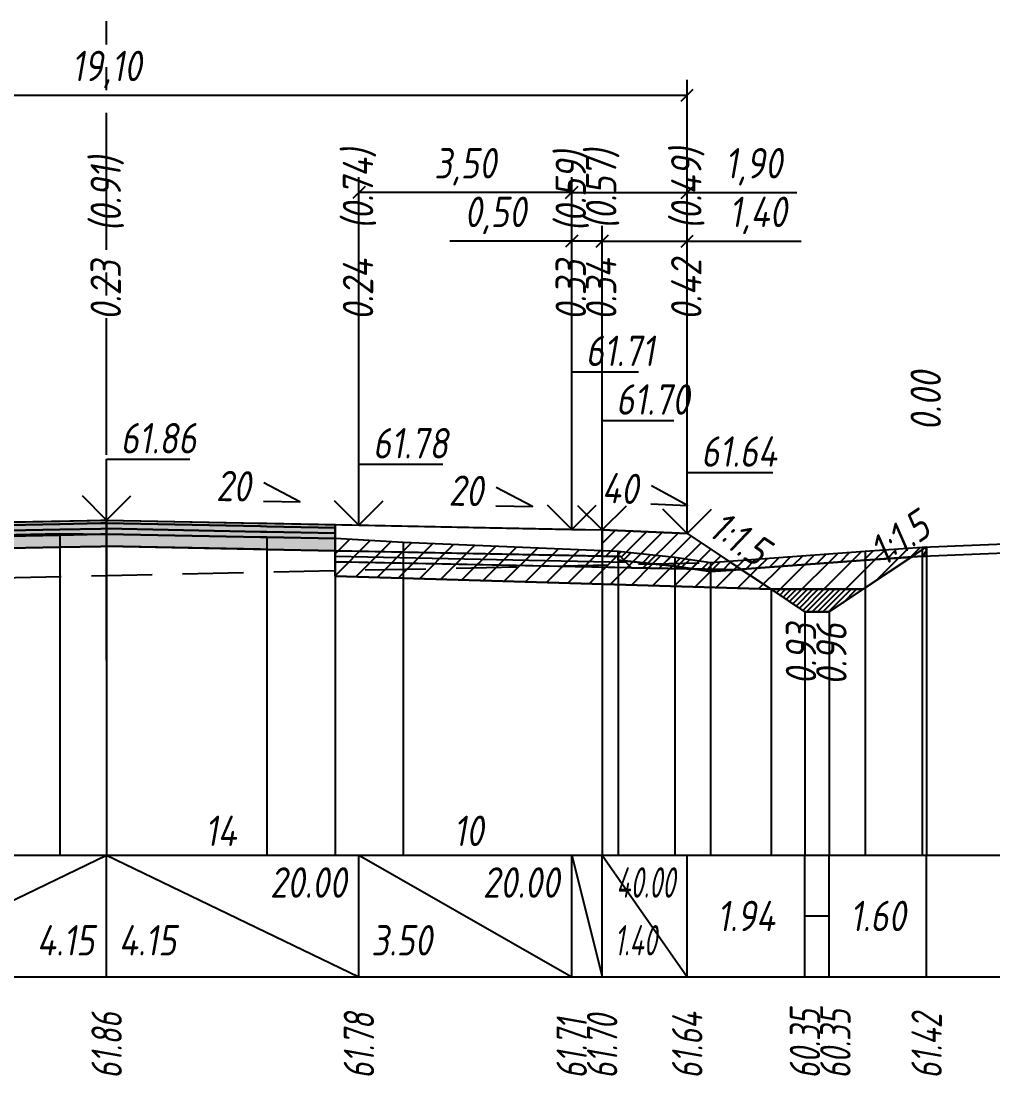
# Model space of a CAD drawing. Extents: x -717 to 1451, y -133302 to 233.
# Drawn here: x 152.7 to 232.6, y -50019.2 to -49932.4 of the extents above; entities that cross this region are included whole.
import ezdxf
from ezdxf.enums import TextEntityAlignment as Align

# ---------------------------------------------------------------- set-up
doc = ezdxf.new("R2010")
doc.units = 0
doc.linetypes.add('осевая2', pattern=[1.125, 0.75, -0.125, 0.125, -0.125])
doc.linetypes.add('штриховая', pattern=[0.75, 0.5, -0.25])
for name, color, linetype in [('Интерполированный поперечник', 2, 'Continuous'), ('Код_514', 1, 'Continuous'), ('Контур_0', 7, 'Continuous'), ('Контур_2521', 7, 'Continuous'), ('Контур_2564', 7, 'Continuous'), ('Контур_2660', 7, 'Continuous'), ('Контур_2665', 7, 'Continuous'), ('Контур_400', 7, 'Continuous'), ('Контур_508', 7, 'Continuous'), ('Контур_512', 7, 'Continuous'), ('Контур_513', 7, 'Continuous'), ('Контур_818', 7, 'Continuous'), ('Красный поперечник', 1, 'Continuous'), ('Объём_2501', 7, 'Continuous'), ('Объём_2564', 7, 'Continuous'), ('Объём_2650', 7, 'Continuous'), ('Объём_2660', 7, 'Continuous'), ('Объём_2661', 7, 'Continuous'), ('Объём_2662', 7, 'Continuous'), ('Объём_2663', 7, 'Continuous'), ('Объём_2664', 7, 'Continuous'), ('Объём_2665', 7, 'Continuous'), ('Объём_2666', 7, 'Continuous'), ('Объём_2667', 7, 'Continuous'), ('Объём_2668', 7, 'Continuous'), ('Объём_2669', 7, 'Continuous'), ('Объём_2675', 7, 'Continuous'), ('Объём_2753', 7, 'Continuous'), ('Ось', 1, 'осевая2'), ('Откосы', 7, 'Continuous'), ('Отметки покрытия', 7, 'Continuous'), ('Рабочие отметки', 7, 'Continuous'), ('Рабочие отметки доп.', 7, 'Continuous'), ('Слои выравнивания', 7, 'Continuous'), ('Таблица', 7, 'Continuous'), ('Уклоны проезжей части', 7, 'Continuous'), ('Черный поперечник', 3, 'Continuous')]:
    doc.layers.add(name, color=color, linetype=linetype)
for name, color, linetype, true_color in [('Контур_2540', 2, 'Continuous', 0xffff00), ('Контур_2560', 2, 'Continuous', 0xffff00), ('Контур_2561', 7, 'Continuous', 0xff8040), ('Контур_2562', 3, 'Continuous', 0x00ff00), ('Контур_2563', 7, 'Continuous', 0xff8000), ('Контур_2570', 7, 'Continuous', 0x80ff00), ('Контур_2725', 7, 'Continuous', 0x323232), ('Контур_2736', 4, 'Continuous', 0x00ffff), ('Контур_2737', 4, 'Continuous', 0x00ffff), ('Контур_2738', 4, 'Continuous', 0x00ffff), ('Контур_2739', 4, 'Continuous', 0x00ffff), ('Контур_2741', 4, 'Continuous', 0x00ffff), ('Контур_2742', 4, 'Continuous', 0x00ffff), ('Контур_2743', 4, 'Continuous', 0x00ffff), ('Контур_2744', 7, 'Continuous', 0xa4ffff), ('Контур_2745', 7, 'Continuous', 0xa4ffff), ('Контур_2747', 4, 'Continuous', 0x00ffff), ('Контур_2748', 4, 'Continuous', 0x00ffff), ('Контур_2749', 4, 'Continuous', 0x00ffff), ('Контур_2750', 4, 'Continuous', 0x00ffff), ('Контур_2751', 4, 'Continuous', 0x00ffff), ('Контур_2752', 4, 'Continuous', 0x00ffff), ('Контур_2760', 7, 'Continuous', 0x323232), ('Контур_2761', 7, 'Continuous', 0x323232), ('Контур_2762', 7, 'Continuous', 0x323232), ('Контур_2763', 7, 'Continuous', 0x323232), ('Контур_402', 7, 'Continuous', 0xff6464), ('Контур_703', 4, 'Continuous', 0x00ffff), ('Контур_705', 4, 'Continuous', 0x00ffff), ('Контур_707', 4, 'Continuous', 0x00ffff), ('Контур_720', 131, 'Continuous', 0xaaffff), ('Объём_2500', 7, 'Continuous', 0xc0c0c0), ('Объём_2520', 7, 'Continuous', 0x80ffff), ('Объём_2540', 2, 'Continuous', 0xffff00), ('Объём_2560', 2, 'Continuous', 0xffff00), ('Объём_2561', 7, 'Continuous', 0xff8040), ('Объём_2562', 3, 'Continuous', 0x00ff00), ('Объём_2563', 7, 'Continuous', 0xff8000), ('Объём_2570', 7, 'Continuous', 0x80ff00), ('Объём_2600', 7, 'Continuous', 0x808000), ('Объём_2620', 2, 'Continuous', 0xffff00), ('Объём_2746', 2, 'Continuous', 0xffff00)]:
    doc.layers.add(name, color=color, linetype=linetype, true_color=true_color)
doc.styles.get("Standard").update_dxf_attribs({"font": 'txt', "height": 2.5})
doc.styles.add('М', font='romand.shx', dxfattribs={"width": 0.8, "oblique": 10, "height": 2.5})
doc.dimstyles.new('ISO-25', dxfattribs={"dimtxt": 2.5, "dimasz": 2.5, "dimexe": 1.25, "dimexo": 0.625, "dimtad": 1, "dimtxsty": 'Standard', "dimcen": 2.5, "dimadec": 0, "dimazin": 0, "dimtfac": 1, "dimtmove": 0, "dimatfit": 3, "dimfxl": 1, "dimarcsym": 0})

# ---------------------------------------------------------------- blocks, each defined once
blk = doc.blocks.new('_Oblique')
at = {"color": 0, "linetype": 'ByBlock', "lineweight": -2}
blk.add_line((-0.5, -0.5), (0.5, 0.5), dxfattribs=at)
blk = doc.blocks.new('*D1186')
at = {"color": 0, "lineweight": -2, "transparency": 16777216}
for p, q in [((200.467, -49973.702), (200.467, -49949.262)), ((207.467, -49973.982), (207.467, -49949.262)), ((200.467, -49950.512), (207.467, -49950.512)), ((207.467, -49950.512), (216.835, -49950.512))]:
    blk.add_line(p, q, dxfattribs=at)
at = {"layer": 'Defpoints', "color": 0, "transparency": 16777216}
for p in [(207.467, -49950.512), (200.467, -49974.327), (207.467, -49974.607)]:
    blk.add_point(p, dxfattribs=at)
at = {"color": 0, "lineweight": -2, "transparency": 16777216, "rotation": 180}
blk.add_blockref('_Oblique', (200.467, -49950.512), dxfattribs=at)
at = {"color": 0, "lineweight": -2, "transparency": 16777216}
blk.add_blockref('_Oblique', (207.467, -49950.512), dxfattribs=at)
at = {"color": 0, "transparency": 16777216, "insert": (213.295, -49948.399), "char_height": 2.5, "width": 8.75, "attachment_point": 5, "style": 'М'}
blk.add_mtext('1,40', dxfattribs=at)
blk = doc.blocks.new('*D1188')
at = {"color": 0, "lineweight": -2, "transparency": 16777216}
for p, q in [((197.967, -49973.652), (197.967, -49949.262)), ((200.467, -49973.702), (200.467, -49949.262)), ((197.967, -49950.512), (187.938, -49950.512)), ((200.467, -49950.512), (197.967, -49950.512))]:
    blk.add_line(p, q, dxfattribs=at)
at = {"layer": 'Defpoints', "color": 0, "transparency": 16777216}
for p in [(200.467, -49950.512), (197.967, -49974.277), (200.467, -49974.327)]:
    blk.add_point(p, dxfattribs=at)
at = {"color": 0, "lineweight": -2, "transparency": 16777216, "rotation": 180}
blk.add_blockref('_Oblique', (197.967, -49950.512), dxfattribs=at)
at = {"color": 0, "lineweight": -2, "transparency": 16777216}
blk.add_blockref('_Oblique', (200.467, -49950.512), dxfattribs=at)
at = {"color": 0, "transparency": 16777216, "insert": (191.699, -49948.399), "char_height": 2.5, "width": 9.16667, "attachment_point": 5, "style": 'М'}
blk.add_mtext('0,50', dxfattribs=at)
blk = doc.blocks.new('*D1190')
at = {"color": 0, "lineweight": -2, "transparency": 16777216}
for p, q in [((180.467, -49973.302), (180.467, -49945.262)), ((197.967, -49973.652), (197.967, -49945.262)), ((197.967, -49946.512), (180.467, -49946.512))]:
    blk.add_line(p, q, dxfattribs=at)
at = {"layer": 'Defpoints', "color": 0, "transparency": 16777216}
for p in [(180.467, -49946.512), (180.467, -49973.927), (197.967, -49974.277)]:
    blk.add_point(p, dxfattribs=at)
at = {"color": 0, "lineweight": -2, "transparency": 16777216, "rotation": 180}
blk.add_blockref('_Oblique', (180.467, -49946.512), dxfattribs=at)
at = {"color": 0, "lineweight": -2, "transparency": 16777216}
blk.add_blockref('_Oblique', (197.967, -49946.512), dxfattribs=at)
at = {"color": 0, "transparency": 16777216, "insert": (189.217, -49944.399), "char_height": 2.5, "width": 9.58333, "attachment_point": 5, "style": 'М'}
blk.add_mtext('3,50', dxfattribs=at)
blk = doc.blocks.new('*D1191')
at = {"color": 0, "lineweight": -2, "transparency": 16777216}
for p, q in [((197.967, -49973.652), (197.967, -49945.262)), ((207.467, -49973.982), (207.467, -49945.262)), ((197.967, -49946.512), (207.467, -49946.512)), ((207.467, -49946.512), (216.475, -49946.512))]:
    blk.add_line(p, q, dxfattribs=at)
at = {"layer": 'Defpoints', "color": 0, "transparency": 16777216}
for p in [(197.967, -49946.512), (197.967, -49974.277), (207.467, -49974.607)]:
    blk.add_point(p, dxfattribs=at)
at = {"color": 0, "lineweight": -2, "transparency": 16777216, "rotation": 180}
blk.add_blockref('_Oblique', (197.967, -49946.512), dxfattribs=at)
at = {"color": 0, "lineweight": -2, "transparency": 16777216}
blk.add_blockref('_Oblique', (207.467, -49946.512), dxfattribs=at)
at = {"color": 0, "transparency": 16777216, "insert": (212.935, -49944.399), "char_height": 2.5, "width": 8.75, "attachment_point": 5, "style": 'М'}
blk.add_mtext('1,90', dxfattribs=at)
blk = doc.blocks.new('*D1193')
at = {"color": 0, "lineweight": -2, "transparency": 16777216}
for p, q in [((111.967, -49973.982), (111.967, -49937.262)), ((207.467, -49973.982), (207.467, -49937.262)), ((111.967, -49938.512), (207.467, -49938.512))]:
    blk.add_line(p, q, dxfattribs=at)
at = {"layer": 'Defpoints', "color": 0, "transparency": 16777216}
for p in [(207.467, -49938.512), (111.967, -49974.607), (207.467, -49974.607)]:
    blk.add_point(p, dxfattribs=at)
at = {"color": 0, "lineweight": -2, "transparency": 16777216, "rotation": 180}
blk.add_blockref('_Oblique', (111.967, -49938.512), dxfattribs=at)
at = {"color": 0, "lineweight": -2, "transparency": 16777216}
blk.add_blockref('_Oblique', (207.467, -49938.512), dxfattribs=at)
at = {"color": 0, "transparency": 16777216, "insert": (159.717, -49936.399), "char_height": 2.5, "width": 10.41667, "attachment_point": 5, "style": 'М'}
blk.add_mtext('19,10', dxfattribs=at)

msp = doc.modelspace()

# ---------------------------------------------------------------- hatches: boundary and pattern name
at = {"layer": 'Объём_2563'}
h = msp.add_hatch(dxfattribs=at)
h.set_pattern_fill('ANSI31', color=256, scale=0.3)
h.paths.add_polyline_path([(202.885, -49977.363), (201.967, -49976.444), (200.467, -49976.414), (200.467, -49974.264), (207.467, -49974.544), (211.967, -49977.544)])
at = {"layer": 'Объём_2570'}
h = msp.add_hatch(dxfattribs=at)
h.set_pattern_fill('ANSI31', color=256, scale=0.2)
h.paths.add_polyline_path([(227.157, -49976.412), (226.793, -49976.427), (222.11, -49976.754), (209.376, -49977.69), (206.458, -49977.244), (201.775, -49976.758), (201.775, -49976.008), (206.458, -49976.494), (209.376, -49976.94), (222.11, -49976.004), (226.793, -49975.677), (227.157, -49975.662)])
at = {"layer": 'Объём_2600'}
h = msp.add_hatch(dxfattribs=at)
h.set_pattern_fill('ANSI31', color=6, scale=0.4)
h.paths.add_polyline_path([(214.358, -49979.138), (178.5, -49978.063), (178.5, -49974.947), (184.09, -49975.26), (201.775, -49976.008), (201.775, -49976.758), (206.458, -49977.244), (209.376, -49977.69), (222.11, -49976.754), (225.918, -49976.488), (221.943, -49979.138)])
h = msp.add_hatch(dxfattribs=at)
h.set_pattern_fill('HONEY', color=5, scale=0.3)
h.paths.add_polyline_path([(227.157, -49975.662), (227.157, -49976.412), (226.793, -49976.427), (225.918, -49976.488)])
at = {"layer": 'Объём_2620'}
h = msp.add_hatch(dxfattribs=at)
h.set_pattern_fill('ANSI31', color=2, scale=0.1)
h.paths.add_polyline_path([(214.358, -49979.138), (221.943, -49979.138), (219.15, -49981), (217.15, -49981)])
at = {"layer": 'Слои выравнивания'}
for color, points in [(2, [(133.266, -49973.978), (138.949, -49973.865), (138.967, -49973.864), (155.856, -49973.526), (159.242, -49973.459), (159.717, -49973.449), (159.717, -49973.699), (159.242, -49973.709), (155.856, -49973.776), (138.967, -49974.114), (138.949, -49974.115), (133.266, -49974.228)]), (2, [(159.717, -49973.449), (172.367, -49973.702), (172.896, -49973.713), (178.5, -49973.825), (178.5, -49974.075), (172.896, -49973.963), (172.367, -49973.952), (159.717, -49973.699)]), (3, [(133.266, -49974.228), (138.949, -49974.115), (138.967, -49974.114), (155.856, -49973.776), (159.242, -49973.709), (159.717, -49973.699), (159.717, -49974.149), (159.242, -49974.159), (155.856, -49974.226), (138.967, -49974.564), (138.949, -49974.565), (133.266, -49974.678)]), (4, [(133.266, -49974.678), (138.949, -49974.565), (138.967, -49974.564), (155.856, -49974.226), (159.242, -49974.159), (159.717, -49974.149), (159.717, -49974.599), (159.242, -49974.609), (155.856, -49974.676), (138.967, -49975.014), (138.949, -49975.015), (133.266, -49975.128)]), (3, [(159.717, -49973.699), (172.367, -49973.952), (172.896, -49973.963), (178.5, -49974.075), (178.5, -49974.525), (172.896, -49974.413), (172.367, -49974.402), (159.717, -49974.149)]), (4, [(159.717, -49974.149), (172.367, -49974.402), (172.896, -49974.413), (178.5, -49974.525), (178.5, -49974.975), (172.896, -49974.863), (172.367, -49974.852), (159.717, -49974.599)]), (5, [(133.266, -49975.128), (138.949, -49975.015), (138.967, -49975.014), (155.856, -49974.676), (159.242, -49974.609), (159.717, -49974.599), (159.717, -49975.599), (159.242, -49975.609), (155.856, -49975.676), (138.967, -49976.014), (138.949, -49976.015), (133.266, -49976.128)]), (5, [(159.717, -49974.599), (172.367, -49974.852), (172.896, -49974.863), (178.5, -49974.975), (178.5, -49975.975), (172.896, -49975.863), (172.367, -49975.852), (159.717, -49975.599)])]:
    msp.add_hatch(color=color, dxfattribs=at).paths.add_polyline_path(points)

# ---------------------------------------------------------------- linework, layer by layer
at = {"layer": 'Интерполированный поперечник', "linetype": 'штриховая', "ltscale": 10, "flags": 128}
msp.add_lwpolyline([(90.985, -49979.491), (209.376, -49976.94)], dxfattribs=at)
at = {"layer": 'Код_514'}
for p, q in [((138.967, -50011), (159.717, -50001)), ((159.717, -50011), (159.717, -50001)), ((159.717, -50001), (180.467, -50011)), ((180.467, -50011), (180.467, -50001)), ((180.467, -50001), (197.967, -50011)), ((197.967, -50011), (197.967, -50001)), ((197.967, -50001), (200.467, -50011)), ((200.467, -50011), (200.467, -50001)), ((200.467, -50001), (207.467, -50011)), ((207.467, -50011), (207.467, -50001)), ((217.15, -50011), (217.15, -50001)), ((219.15, -50011), (219.15, -50001)), ((227.157, -50011), (227.157, -50001)), ((217.15, -50006), (219.15, -50006))]:
    msp.add_line(p, q, dxfattribs=at)
at = {"layer": 'Контур_0', "flags": 128}
for points in [[(178.5, -49973.825), (200.467, -49974.264), (200.467, -49976.414), (178.5, -49975.975), (178.5, -49973.825), (178.5, -49973.825)], [(207.467, -49974.544), (210.893, -49976.828), (210.893, -49976.828), (210.893, -49976.828), (210.893, -49976.828), (210.893, -49976.828), (210.893, -49976.828), (210.893, -49976.828), (210.893, -49976.828), (210.893, -49976.828), (210.893, -49976.828), (210.893, -49976.828), (210.893, -49976.828), (210.893, -49976.828), (210.893, -49976.828), (217.15, -49981)], [(207.467, -49974.544), (210.893, -49976.828), (210.893, -49976.828), (210.893, -49976.828), (210.893, -49976.828), (210.893, -49976.828), (210.893, -49976.828), (210.893, -49976.828), (210.893, -49976.828), (210.893, -49976.828), (210.893, -49976.828), (210.893, -49976.828), (210.893, -49976.828), (210.893, -49976.828), (210.893, -49976.828), (217.15, -49981), (219.15, -49981), (227.157, -49975.662), (227.157, -49975.662), (227.157, -49975.662), (227.157, -49975.662), (227.157, -49975.662), (227.157, -49975.662), (227.157, -49975.662), (227.157, -49975.662), (227.157, -49975.662), (227.157, -49975.662), (227.157, -49975.662), (227.157, -49975.662), (227.157, -49975.662)], [(180.467, -49976.014), (201.967, -49976.444), (202.885, -49977.363), (178.5, -49976.875), (178.5, -49975.975), (180.467, -49976.014), (180.467, -49976.014)], [(200.467, -49976.414), (201.967, -49976.444), (202.885, -49977.363), (211.967, -49977.544)]]:
    msp.add_lwpolyline(points, dxfattribs=at)
at = {"layer": 'Контур_2521', "color": 250, "flags": 128}
msp.add_lwpolyline([(178.5, -49976.425), (202.426, -49976.903)], dxfattribs=at)
at = {"layer": 'Контур_2540', "flags": 128}
msp.add_lwpolyline([(180.467, -49976.914), (211.967, -49977.544), (214.358, -49979.138), (178.5, -49978.063), (178.5, -49976.875), (180.467, -49976.914), (180.467, -49976.914)], dxfattribs=at)
at = {"layer": 'Контур_2560', "flags": 128}
msp.add_lwpolyline([(200.467, -49974.264), (207.467, -49974.544), (207.467, -49974.544), (207.467, -49974.544)], dxfattribs=at)
at = {"layer": 'Контур_2561', "flags": 128}
msp.add_lwpolyline([(200.467, -49974.264), (200.467, -49974.264), (207.467, -49974.544), (207.467, -49974.544), (200.467, -49974.264)], dxfattribs=at)
at = {"layer": 'Контур_2562', "flags": 128}
msp.add_lwpolyline([(207.467, -49974.544), (207.467, -49974.544), (207.467, -49974.544), (207.467, -49974.544), (207.467, -49974.544)], dxfattribs=at)
at = {"layer": 'Контур_2563', "flags": 128}
msp.add_lwpolyline([(202.885, -49977.363), (201.967, -49976.444), (200.467, -49976.414), (200.467, -49974.264), (207.467, -49974.544), (211.967, -49977.544), (202.885, -49977.363), (202.885, -49977.363)], dxfattribs=at)
at = {"layer": 'Контур_2564', "flags": 128}
msp.add_lwpolyline([(200.467, -49974.264), (207.467, -49974.544)], dxfattribs=at)
at = {"layer": 'Контур_2570', "flags": 128}
msp.add_lwpolyline([(80, -49980.499), (88.444, -49980.354), (90.985, -49980.241), (90.985, -49980.241), (96.637, -49979.256), (109.423, -49977.267), (109.423, -49976.517), (115.477, -49976.233), (133.266, -49975.08), (138.949, -49974.947), (155.856, -49974.546), (159.717, -49974.618), (172.896, -49974.862), (178.5, -49974.947), (184.09, -49975.26), (201.775, -49976.008), (201.775, -49976.758), (206.458, -49977.244), (209.376, -49977.69), (209.376, -49977.69), (222.11, -49976.754), (226.793, -49976.427), (252.008, -49975.404), (252.157, -49975.402)], dxfattribs=at)
at = {"layer": 'Контур_2660', "flags": 128}
msp.add_lwpolyline([(178.5, -49978.063), (214.358, -49979.138)], dxfattribs=at)
at = {"layer": 'Контур_2665', "flags": 128}
msp.add_lwpolyline([(207.467, -49974.544), (207.467, -49974.544)], dxfattribs=at)
at = {"layer": 'Контур_2725', "flags": 128}
msp.add_lwpolyline([(133.266, -49976.128), (138.949, -49976.015), (138.967, -49976.014), (155.856, -49975.676), (159.242, -49975.609), (159.717, -49975.599), (172.367, -49975.852), (172.896, -49975.863), (178.5, -49975.975)], dxfattribs=at)
at = {"layer": 'Контур_2736', "flags": 128}
for points in [[(207.467, -49974.544), (210.893, -49976.828)], [(210.893, -49976.828), (217.15, -49981)]]:
    msp.add_lwpolyline(points, dxfattribs=at)
at = {"layer": 'Контур_2737', "flags": 128}
msp.add_lwpolyline([(210.893, -49976.828), (210.893, -49976.828)], dxfattribs=at)
at = {"layer": 'Контур_2738', "flags": 128}
msp.add_lwpolyline([(210.893, -49976.828), (210.893, -49976.828)], dxfattribs=at)
at = {"layer": 'Контур_2739', "flags": 128}
msp.add_lwpolyline([(210.893, -49976.828), (210.893, -49976.828)], dxfattribs=at)
at = {"layer": 'Контур_2741', "flags": 128}
msp.add_lwpolyline([(227.157, -49975.662), (227.157, -49975.662)], dxfattribs=at)
at = {"layer": 'Контур_2742', "flags": 128}
msp.add_lwpolyline([(227.157, -49975.662), (227.157, -49975.662)], dxfattribs=at)
at = {"layer": 'Контур_2743', "flags": 128}
msp.add_lwpolyline([(227.157, -49975.662), (227.157, -49975.662)], dxfattribs=at)
at = {"layer": 'Контур_2744', "flags": 128}
msp.add_lwpolyline([(227.157, -49975.662), (227.157, -49975.662)], dxfattribs=at)
msp.add_lwpolyline([(227.157, -49975.662), (227.157, -49975.662)], dxfattribs=at)
msp.add_lwpolyline([(227.157, -49975.662), (227.157, -49975.662)], dxfattribs=at)
msp.add_lwpolyline([(227.157, -49975.662), (227.157, -49975.662)], dxfattribs=at)
msp.add_lwpolyline([(227.157, -49975.662), (227.157, -49975.662)], dxfattribs=at)
msp.add_lwpolyline([(227.157, -49975.662), (227.157, -49975.662)], dxfattribs=at)
at = {"layer": 'Контур_2745', "flags": 128}
msp.add_lwpolyline([(210.893, -49976.828), (210.893, -49976.828)], dxfattribs=at)
msp.add_lwpolyline([(210.893, -49976.828), (210.893, -49976.828)], dxfattribs=at)
msp.add_lwpolyline([(210.893, -49976.828), (210.893, -49976.828)], dxfattribs=at)
msp.add_lwpolyline([(210.893, -49976.828), (210.893, -49976.828)], dxfattribs=at)
msp.add_lwpolyline([(210.893, -49976.828), (210.893, -49976.828)], dxfattribs=at)
msp.add_lwpolyline([(210.893, -49976.828), (210.893, -49976.828)], dxfattribs=at)
at = {"layer": 'Контур_2747', "flags": 128}
msp.add_lwpolyline([(210.893, -49976.828), (210.893, -49976.828)], dxfattribs=at)
at = {"layer": 'Контур_2748', "flags": 128}
msp.add_lwpolyline([(210.893, -49976.828), (210.893, -49976.828)], dxfattribs=at)
at = {"layer": 'Контур_2749', "flags": 128}
msp.add_lwpolyline([(210.893, -49976.828), (210.893, -49976.828)], dxfattribs=at)
at = {"layer": 'Контур_2750', "flags": 128}
msp.add_lwpolyline([(227.157, -49975.662), (227.157, -49975.662)], dxfattribs=at)
at = {"layer": 'Контур_2751', "flags": 128}
msp.add_lwpolyline([(227.157, -49975.662), (227.157, -49975.662)], dxfattribs=at)
at = {"layer": 'Контур_2752', "flags": 128}
msp.add_lwpolyline([(227.157, -49975.662), (227.157, -49975.662)], dxfattribs=at)
at = {"layer": 'Контур_2760', "flags": 128}
msp.add_lwpolyline([(133.266, -49973.978), (138.949, -49973.865), (138.967, -49973.864), (155.856, -49973.526), (159.242, -49973.459), (159.717, -49973.449), (172.367, -49973.702), (172.896, -49973.713), (178.5, -49973.825)], dxfattribs=at)
at = {"layer": 'Контур_2761', "flags": 128}
msp.add_lwpolyline([(133.266, -49974.228), (138.949, -49974.115), (138.967, -49974.114), (155.856, -49973.776), (159.242, -49973.709), (159.717, -49973.699), (172.367, -49973.952), (172.896, -49973.963), (178.5, -49974.075)], dxfattribs=at)
at = {"layer": 'Контур_2762', "flags": 128}
msp.add_lwpolyline([(133.266, -49974.678), (138.949, -49974.565), (138.967, -49974.564), (155.856, -49974.226), (159.242, -49974.159), (159.717, -49974.149), (172.367, -49974.402), (172.896, -49974.413), (178.5, -49974.525)], dxfattribs=at)
at = {"layer": 'Контур_2763', "flags": 128}
msp.add_lwpolyline([(133.266, -49975.128), (138.949, -49975.015), (138.967, -49975.014), (155.856, -49974.676), (159.242, -49974.609), (159.717, -49974.599), (172.367, -49974.852), (172.896, -49974.863), (178.5, -49974.975)], dxfattribs=at)
at = {"layer": 'Контур_400', "flags": 128}
for points in [[(118.967, -49974.264), (121.467, -49974.214), (121.467, -49974.214), (121.467, -49974.214), (121.467, -49974.214), (121.467, -49974.214), (121.467, -49974.214), (138.967, -49973.864), (159.717, -49973.449)], [(159.717, -49973.449), (180.467, -49973.864), (197.967, -49974.214), (197.967, -49974.214), (197.967, -49974.214), (197.967, -49974.214), (197.967, -49974.214), (197.967, -49974.214), (200.467, -49974.264)]]:
    msp.add_lwpolyline(points, dxfattribs=at)
at = {"layer": 'Контур_402', "flags": 128}
msp.add_lwpolyline([(105.075, -49979.138), (133.266, -49978.293), (133.266, -49976.128), (159.717, -49975.599), (178.5, -49975.975), (178.5, -49978.063), (214.358, -49979.138)], dxfattribs=at)
at = {"layer": 'Контур_508', "flags": 128}
msp.add_lwpolyline([(105, -49979.189), (105.075, -49979.138), (133.266, -49978.293), (133.266, -49976.128), (159.717, -49975.599), (178.5, -49975.975), (178.5, -49978.063), (214.358, -49979.138), (217.15, -49981), (219.15, -49981), (227.157, -49975.662)], dxfattribs=at)
at = {"layer": 'Контур_512', "flags": 128}
msp.add_lwpolyline([(178.5, -49978.063), (214.358, -49979.138), (217.15, -49981), (219.15, -49981), (227.157, -49975.662)], dxfattribs=at)
at = {"layer": 'Контур_513', "flags": 128}
msp.add_lwpolyline([(105, -49979.189), (105.075, -49979.138), (133.266, -49978.293), (133.266, -49976.128), (159.717, -49975.599), (178.5, -49975.975), (178.5, -49978.063), (214.358, -49979.138), (217.15, -49981), (219.15, -49981), (227.157, -49975.662)], dxfattribs=at)
at = {"layer": 'Контур_703', "flags": 128}
msp.add_lwpolyline([(207.467, -49974.544), (210.893, -49976.828)], dxfattribs=at)
at = {"layer": 'Контур_705', "flags": 128}
msp.add_lwpolyline([(210.893, -49976.828), (210.893, -49976.828)], dxfattribs=at)
at = {"layer": 'Контур_707', "flags": 128}
msp.add_lwpolyline([(219.15, -49981), (227.157, -49975.662)], dxfattribs=at)
at = {"layer": 'Контур_720', "flags": 128}
msp.add_lwpolyline([(217.15, -49981), (219.15, -49981)], dxfattribs=at)
at = {"layer": 'Контур_818', "flags": 128}
msp.add_lwpolyline([(105, -49977.955), (109.423, -49977.267), (109.423, -49976.517), (115.477, -49976.233), (133.266, -49975.08), (138.949, -49974.947), (155.856, -49974.546), (159.717, -49974.618), (172.896, -49974.862), (178.5, -49974.947), (184.09, -49975.26), (201.775, -49976.008), (201.775, -49976.758), (206.458, -49977.244), (209.376, -49977.69), (209.376, -49977.69), (222.11, -49976.754), (226.793, -49976.427), (227.157, -49976.412)], dxfattribs=at)
at = {"layer": 'Красный поперечник'}
for p, q in [((138.967, -49973.864), (159.717, -49973.449)), ((159.717, -49973.449), (180.467, -49973.864)), ((180.467, -49973.864), (197.967, -49974.214)), ((197.967, -49974.214), (200.467, -49974.264)), ((200.467, -49974.264), (207.467, -49974.544)), ((207.467, -49974.544), (217.15, -49981)), ((219.15, -49981), (227.157, -49975.662)), ((227.157, -49975.662), (227.157, -50001)), ((178.5, -49978.063), (178.5, -50001)), ((214.358, -49979.138), (214.358, -50001)), ((217.15, -49981), (217.15, -50001)), ((217.15, -49981), (219.15, -49981)), ((219.15, -49981), (219.15, -50001))]:
    msp.add_line(p, q, dxfattribs=at)
at = {"layer": 'Объём_2500', "flags": 128}
msp.add_lwpolyline([(178.5, -49973.825), (200.467, -49974.264), (200.467, -49976.414), (178.5, -49975.975), (178.5, -49973.825), (178.5, -49973.825)], dxfattribs=at)
at = {"layer": 'Объём_2501', "flags": 128}
for points in [[(118.967, -49974.264), (121.467, -49974.214), (121.467, -49974.214), (121.467, -49974.214), (121.467, -49974.214), (121.467, -49974.214), (121.467, -49974.214), (138.967, -49973.864), (159.717, -49973.449)], [(159.717, -49973.449), (180.467, -49973.864), (197.967, -49974.214), (197.967, -49974.214), (197.967, -49974.214), (197.967, -49974.214), (197.967, -49974.214), (197.967, -49974.214), (200.467, -49974.264)]]:
    msp.add_lwpolyline(points, dxfattribs=at)
at = {"layer": 'Объём_2520', "color": 250, "flags": 128}
msp.add_lwpolyline([(180.467, -49976.014), (201.967, -49976.444), (202.885, -49977.363), (178.5, -49976.875), (178.5, -49975.975), (180.467, -49976.014), (180.467, -49976.014)], dxfattribs=at)
at = {"layer": 'Объём_2540', "flags": 128}
msp.add_lwpolyline([(180.467, -49976.914), (211.967, -49977.544), (214.358, -49979.138), (178.5, -49978.063), (178.5, -49976.875), (180.467, -49976.914), (180.467, -49976.914)], dxfattribs=at)
at = {"layer": 'Объём_2560', "flags": 128}
msp.add_lwpolyline([(200.467, -49974.264), (207.467, -49974.544), (207.467, -49974.544), (207.467, -49974.544)], dxfattribs=at)
at = {"layer": 'Объём_2561', "flags": 128}
msp.add_lwpolyline([(200.467, -49974.264), (200.467, -49974.264), (207.467, -49974.544), (207.467, -49974.544), (200.467, -49974.264)], dxfattribs=at)
at = {"layer": 'Объём_2562', "flags": 128}
msp.add_lwpolyline([(207.467, -49974.544), (207.467, -49974.544), (207.467, -49974.544), (207.467, -49974.544), (207.467, -49974.544)], dxfattribs=at)
at = {"layer": 'Объём_2563', "color": 250, "flags": 128}
msp.add_lwpolyline([(202.885, -49977.363), (201.967, -49976.444), (200.467, -49976.414), (200.467, -49974.264), (207.467, -49974.544), (211.967, -49977.544), (202.885, -49977.363), (202.885, -49977.363)], dxfattribs=at)
at = {"layer": 'Объём_2564', "flags": 128}
msp.add_lwpolyline([(200.467, -49974.264), (207.467, -49974.544)], dxfattribs=at)
at = {"layer": 'Объём_2570', "flags": 128}
msp.add_lwpolyline([(227.157, -49976.412), (226.793, -49976.427), (222.11, -49976.754), (209.376, -49977.69), (206.458, -49977.244), (201.775, -49976.758), (201.775, -49976.008), (206.458, -49976.494), (209.376, -49976.94), (222.11, -49976.004), (226.793, -49975.677), (227.157, -49975.662), (227.157, -49976.412), (227.157, -49976.412)], dxfattribs=at)
at = {"layer": 'Объём_2600', "color": 5, "flags": 128}
msp.add_lwpolyline([(227.157, -49975.662), (227.157, -49976.412), (226.793, -49976.427), (225.918, -49976.488), (227.157, -49975.662), (227.157, -49975.662)], dxfattribs=at)
at = {"layer": 'Объём_2620', "flags": 128}
msp.add_lwpolyline([(214.358, -49979.138), (221.943, -49979.138), (219.15, -49981), (217.15, -49981), (214.358, -49979.138), (214.358, -49979.138)], dxfattribs=at)
at = {"layer": 'Объём_2650', "color": 6, "flags": 128}
msp.add_lwpolyline([(214.358, -49979.138), (178.5, -49978.063), (178.5, -49974.947), (184.09, -49975.26), (201.775, -49976.008), (201.775, -49976.758), (206.458, -49977.244), (209.376, -49977.69), (222.11, -49976.754), (225.918, -49976.488), (221.943, -49979.138), (214.358, -49979.138), (214.358, -49979.138)], dxfattribs=at)
at = {"layer": 'Объём_2660', "flags": 128}
msp.add_lwpolyline([(178.5, -49978.063), (214.358, -49979.138)], dxfattribs=at)
at = {"layer": 'Объём_2661', "flags": 128}
msp.add_lwpolyline([(207.467, -49974.544), (210.893, -49976.828), (214.358, -49979.138)], dxfattribs=at)
at = {"layer": 'Объём_2662', "flags": 128}
msp.add_lwpolyline([(221.943, -49979.138), (227.157, -49975.662)], dxfattribs=at)
at = {"layer": 'Объём_2663', "flags": 128}
for points in [[(214.358, -49979.138), (217.15, -49981)], [(219.15, -49981), (221.943, -49979.138)]]:
    msp.add_lwpolyline(points, dxfattribs=at)
at = {"layer": 'Объём_2664', "flags": 128}
msp.add_lwpolyline([(217.15, -49981), (219.15, -49981)], dxfattribs=at)
at = {"layer": 'Объём_2665', "flags": 128}
msp.add_lwpolyline([(207.467, -49974.544), (207.467, -49974.544)], dxfattribs=at)
at = {"layer": 'Объём_2666', "flags": 128}
for points in [[(207.467, -49974.544), (210.893, -49976.828)], [(210.893, -49976.828), (214.358, -49979.138)]]:
    msp.add_lwpolyline(points, dxfattribs=at)
at = {"layer": 'Объём_2667', "flags": 128}
for points in [[(227.157, -49975.662), (227.157, -49975.662)], [(210.893, -49976.828), (210.893, -49976.828)]]:
    msp.add_lwpolyline(points, dxfattribs=at)
at = {"layer": 'Объём_2668', "flags": 128}
for points in [[(227.157, -49975.662), (227.157, -49975.662)], [(210.893, -49976.828), (210.893, -49976.828)]]:
    msp.add_lwpolyline(points, dxfattribs=at)
at = {"layer": 'Объём_2669', "flags": 128}
for points in [[(227.157, -49975.662), (227.157, -49975.662)], [(210.893, -49976.828), (210.893, -49976.828)]]:
    msp.add_lwpolyline(points, dxfattribs=at)
at = {"layer": 'Объём_2675', "flags": 128}
for points in [[(227.157, -49975.662), (227.157, -49975.662)], [(227.157, -49975.662), (227.157, -49975.662)], [(227.157, -49975.662), (227.157, -49975.662)], [(227.157, -49975.662), (227.157, -49975.662)], [(227.157, -49975.662), (227.157, -49975.662)], [(227.157, -49975.662), (227.157, -49975.662)], [(210.893, -49976.828), (210.893, -49976.828)], [(210.893, -49976.828), (210.893, -49976.828)], [(210.893, -49976.828), (210.893, -49976.828)], [(210.893, -49976.828), (210.893, -49976.828)], [(210.893, -49976.828), (210.893, -49976.828)], [(210.893, -49976.828), (210.893, -49976.828)]]:
    msp.add_lwpolyline(points, dxfattribs=at)
at = {"layer": 'Объём_2746', "flags": 128}
msp.add_lwpolyline([(211.906, -49977.504), (214.358, -49979.138), (178.5, -49978.063), (178.5, -49974.947), (184.09, -49975.26), (201.775, -49976.008), (201.775, -49976.758), (206.458, -49977.244), (209.376, -49977.69), (211.906, -49977.504), (211.906, -49977.504)], dxfattribs=at)
at = {"layer": 'Объём_2753', "flags": 128}
msp.add_lwpolyline([(178.5, -49973.825), (178.5, -49973.825)], dxfattribs=at)
at = {"layer": 'Ось', "ltscale": 15}
msp.add_line((159.717, -49984.971), (159.717, -49932.42), dxfattribs=at)
at = {"layer": 'Откосы', "color": 1, "flags": 128}
for points in [[(172.605, -49971.89), (175.604, -49971.95), (172.635, -49970.39)], [(191.73, -49972.272), (194.729, -49972.332), (191.76, -49970.773)], [(204.477, -49972.124), (207.475, -49972.244), (204.537, -49970.625)]]:
    msp.add_lwpolyline(points, dxfattribs=at)
at = {"layer": 'Отметки покрытия', "color": 1}
for p, q in [((197.967, -49974.214), (197.967, -49961.264)), ((197.967, -49961.264), (203.467, -49961.264)), ((200.467, -49974.264), (200.467, -49965.264)), ((200.467, -49965.264), (206.367, -49965.264)), ((159.717, -49973.449), (159.717, -49968.449)), ((159.717, -49968.449), (166.567, -49968.449)), ((180.467, -49973.864), (180.467, -49968.864)), ((180.467, -49968.864), (187.367, -49968.864)), ((207.467, -49974.544), (207.467, -49969.544)), ((207.467, -49969.544), (214.517, -49969.544)), ((159.717, -49973.449), (157.717, -49971.449)), ((159.717, -49973.449), (161.717, -49971.449)), ((180.467, -49973.864), (178.467, -49971.864)), ((180.467, -49973.864), (182.467, -49971.864)), ((197.967, -49974.214), (195.967, -49972.214)), ((197.967, -49974.214), (199.967, -49972.214)), ((200.467, -49974.264), (198.467, -49972.264)), ((200.467, -49974.264), (202.467, -49972.264)), ((207.467, -49974.544), (205.467, -49972.544)), ((207.467, -49974.544), (209.467, -49972.544))]:
    msp.add_line(p, q, dxfattribs=at)
at = {"layer": 'Слои выравнивания'}
for p, q in [((159.717, -49973.449), (159.717, -50001)), ((178.5, -49973.825), (178.5, -50001)), ((200.467, -49974.264), (200.467, -50001))]:
    msp.add_line(p, q, dxfattribs=at)
at = {"layer": 'Слои выравнивания', "color": 2, "flags": 128}
for points in [[(133.266, -49973.978), (138.949, -49973.865), (138.967, -49973.864), (155.856, -49973.526), (159.242, -49973.459), (159.717, -49973.449), (159.717, -49973.699), (159.242, -49973.709), (155.856, -49973.776), (138.967, -49974.114), (138.949, -49974.115), (133.266, -49974.228)], [(159.717, -49973.449), (172.367, -49973.702), (172.896, -49973.713), (178.5, -49973.825), (178.5, -49974.075), (172.896, -49973.963), (172.367, -49973.952), (159.717, -49973.699)]]:
    msp.add_lwpolyline(points, close=True, dxfattribs=at)
at = {"layer": 'Слои выравнивания', "color": 3, "flags": 128}
for points in [[(133.266, -49974.228), (138.949, -49974.115), (138.967, -49974.114), (155.856, -49973.776), (159.242, -49973.709), (159.717, -49973.699), (159.717, -49974.149), (159.242, -49974.159), (155.856, -49974.226), (138.967, -49974.564), (138.949, -49974.565), (133.266, -49974.678)], [(159.717, -49973.699), (172.367, -49973.952), (172.896, -49973.963), (178.5, -49974.075), (178.5, -49974.525), (172.896, -49974.413), (172.367, -49974.402), (159.717, -49974.149)]]:
    msp.add_lwpolyline(points, close=True, dxfattribs=at)
at = {"layer": 'Слои выравнивания', "color": 4, "flags": 128}
for points in [[(133.266, -49974.678), (138.949, -49974.565), (138.967, -49974.564), (155.856, -49974.226), (159.242, -49974.159), (159.717, -49974.149), (159.717, -49974.599), (159.242, -49974.609), (155.856, -49974.676), (138.967, -49975.014), (138.949, -49975.015), (133.266, -49975.128)], [(159.717, -49974.149), (172.367, -49974.402), (172.896, -49974.413), (178.5, -49974.525), (178.5, -49974.975), (172.896, -49974.863), (172.367, -49974.852), (159.717, -49974.599)]]:
    msp.add_lwpolyline(points, close=True, dxfattribs=at)
at = {"layer": 'Слои выравнивания', "color": 5, "flags": 128}
for points in [[(133.266, -49975.128), (138.949, -49975.015), (138.967, -49975.014), (155.856, -49974.676), (159.242, -49974.609), (159.717, -49974.599), (159.717, -49975.599), (159.242, -49975.609), (155.856, -49975.676), (138.967, -49976.014), (138.949, -49976.015), (133.266, -49976.128)], [(159.717, -49974.599), (172.367, -49974.852), (172.896, -49974.863), (178.5, -49974.975), (178.5, -49975.975), (172.896, -49975.863), (172.367, -49975.852), (159.717, -49975.599)]]:
    msp.add_lwpolyline(points, close=True, dxfattribs=at)
at = {"layer": 'Таблица'}
for p, q in [((80, -50001), (252.157, -50001)), ((80, -50011), (252.157, -50011))]:
    msp.add_line(p, q, dxfattribs=at)
at = {"layer": 'Черный поперечник', "color": 7}
for p, q in [((155.856, -49974.546), (155.856, -50001)), ((159.717, -49974.618), (159.717, -50001)), ((172.896, -49974.862), (172.896, -50001)), ((178.5, -49974.947), (178.5, -50001)), ((184.09, -49975.26), (184.09, -50001)), ((201.775, -49976.008), (201.775, -50001)), ((222.11, -49976.004), (222.11, -50001)), ((226.793, -49975.677), (226.793, -50001)), ((206.458, -49976.494), (206.458, -50001)), ((209.376, -49976.94), (209.376, -50001))]:
    msp.add_line(p, q, dxfattribs=at)
at = {"layer": 'Черный поперечник', "flags": 128}
msp.add_lwpolyline([(80, -49979.749), (88.444, -49979.604), (90.985, -49979.491), (96.637, -49978.506), (109.423, -49976.517), (115.477, -49976.233), (133.266, -49975.08), (138.949, -49974.947), (155.856, -49974.546), (159.717, -49974.618), (172.896, -49974.862), (178.5, -49974.947), (184.09, -49975.26), (201.775, -49976.008), (206.458, -49976.494), (209.376, -49976.94), (222.11, -49976.004), (226.793, -49975.677), (252.008, -49974.654), (252.157, -49974.652)], dxfattribs=at)

# ---------------------------------------------------------------- texts
at = {"layer": 'Код_514', "style": 'М', "oblique": 10}
for s, width, p in [('20.00', 0.8, (179.467, -50002)), ('20.00', 0.8, (196.967, -50002)), ('40.00', 0.6, (206.467, -50002))]:
    msp.add_text(s, height=2.5, dxfattribs=dict(at, width=width)).set_placement(p, align=Align.TOP_RIGHT)
at = {"layer": 'Код_514', "style": 'М', "oblique": 10, "width": 0.8}
for s, p in [('1.94', (212.309, -50006)), ('1.60', (223.154, -50006))]:
    msp.add_text(s, height=2.5, dxfattribs=at).set_placement(p, align=Align.MIDDLE_CENTER)
msp.add_text('4.15', height=2.5, dxfattribs=at).set_placement((158.717, -50010), align=Align.BOTTOM_RIGHT)
at = {"layer": 'Код_514', "style": 'М', "oblique": 10}
for s, width, p in [('4.15', 0.8, (160.717, -50010)), ('3.50', 0.8, (181.467, -50010)), ('1.40', 0.6, (201.467, -50010))]:
    msp.add_text(s, height=2.5, dxfattribs=dict(at, width=width)).set_placement(p, align=Align.BOTTOM_LEFT)
at = {"layer": 'Код_514', "style": 'М', "oblique": 10, "width": 0.7}
for s, p in [('60.35', (217.15, -50019.382)), ('60.35', (219.65, -50019.382)), ('61.86', (159.717, -50019.382)), ('61.78', (180.467, -50019.382)), ('61.71', (197.967, -50019.382)), ('61.70', (200.467, -50019.382)), ('61.64', (207.467, -50019.382)), ('61.42', (227.157, -50019.382))]:
    msp.add_text(s, height=2.5, rotation=90, dxfattribs=at).set_placement(p, align=Align.MIDDLE_LEFT)
at = {"layer": 'Отметки покрытия', "color": 1, "style": 'М', "oblique": 10, "width": 0.8}
for s, p in [('61.71', (199.108, -49961.533)), ('61.70', (201.608, -49965.533)), ('61.86', (160.858, -49968.718)), ('61.78', (181.608, -49969.133)), ('61.64', (208.608, -49969.813))]:
    msp.add_text(s, height=2.5, dxfattribs=at).set_placement(p, align=Align.BOTTOM_LEFT)
at = {"layer": 'Рабочие отметки', "color": 1, "style": 'М', "oblique": 10, "width": 0.8}
for s, p in [('0.23', (159.639, -49957.014)), ('0.33', (197.889, -49957.014)), ('0.34', (200.389, -49957.014)), ('0.42', (207.389, -49957.014)), ('0.24', (180.389, -49957.014)), ('0.00', (227.079, -49966.093))]:
    msp.add_text(s, height=2.5, rotation=90, dxfattribs=at).set_placement(p, align=Align.MIDDLE_LEFT)
for s, p in [('0.93', (216.822, -49981.931)), ('0.96', (219.322, -49981.931))]:
    msp.add_text(s, height=2.5, rotation=90, dxfattribs=at).set_placement(p, align=Align.MIDDLE_RIGHT)
at = {"layer": 'Рабочие отметки доп.', "color": 1, "style": 'М', "oblique": 10, "width": 0.8}
for s, p in [('(0.74)', (180.389, -49949.514)), ('(0.59)', (197.889, -49949.714)), ('(0.57)', (200.389, -49949.514)), ('(0.49)', (207.389, -49949.514)), ('(0.91)', (159.639, -49949.714))]:
    msp.add_text(s, height=2.5, rotation=90, dxfattribs=at).set_placement(p, align=Align.MIDDLE_LEFT)
at = {"layer": 'Слои выравнивания', "style": 'М', "oblique": 10, "width": 0.8}
for s, p in [('14', (169.109, -50001)), ('10', (189.484, -50001))]:
    msp.add_text(s, height=2.5, dxfattribs=at).set_placement(p, align=Align.BOTTOM_CENTER)
at = {"layer": 'Уклоны проезжей части', "color": 1, "style": 'М', "oblique": 10, "width": 0.8}
for s, rotation, p in [('20', 358.85423, (170.112, -49972.657)), ('20', 358.85423, (189.237, -49973.039)), ('40', 357.70938, (201.885, -49972.84)), ('1:1.5', 33.69007, (226.078, -49976.566)), ('1:1.5', 326.30994, (210.685, -49976.629))]:
    msp.add_text(s, height=2.5, rotation=rotation, dxfattribs=at).set_placement(p, align=Align.BOTTOM_CENTER)

# ---------------------------------------------------------------- dimensions: what is measured, and where the dimension line sits
at = {"color": 5}
dim = msp.add_linear_dim(base=(207.467, -49938.512), p1=(111.967, -49974.607), p2=(207.467, -49974.607), angle=180, dimstyle='ISO-25', override={"dimasz": 1, "dimlfac": 0.2, "dimzin": 0, "dimtxsty": 'М', "dimblk1": 'Oblique', "dimblk2": 'Oblique', "dimsah": 1}, dxfattribs=at)
dim.commit()
dim.dimension.update_dxf_attribs({"geometry": '*D1193', "text_midpoint": (159.717, -49936.399)})
dim = msp.add_linear_dim(base=(180.467, -49946.512), p1=(197.967, -49974.277), p2=(180.467, -49973.927), dimstyle='ISO-25', override={"dimasz": 1, "dimlfac": 0.2, "dimzin": 0, "dimtxsty": 'М', "dimblk1": 'Oblique', "dimblk2": 'Oblique', "dimsah": 1}, dxfattribs=at)
dim.commit()
dim.dimension.update_dxf_attribs({"geometry": '*D1190', "text_midpoint": (189.217, -49944.399)})
dim = msp.add_linear_dim(base=(197.967, -49946.512), p1=(207.467, -49974.607), p2=(197.967, -49974.277), dimstyle='ISO-25', override={"dimasz": 1, "dimlfac": 0.2, "dimzin": 0, "dimtxsty": 'М', "dimblk1": 'Oblique', "dimblk2": 'Oblique', "dimsah": 1}, dxfattribs=at)
dim.commit()
dim.dimension.update_dxf_attribs({"geometry": '*D1191', "text_midpoint": (212.935, -49946.512), "dimtype": 160})
for base, p1, p2, picture, middle in [((200.467, -49950.512), (197.967, -49974.277), (200.467, -49974.327), '*D1188', (191.699, -49950.512)), ((207.467, -49950.512), (200.467, -49974.327), (207.467, -49974.607), '*D1186', (213.295, -49950.512))]:
    dim = msp.add_linear_dim(base=base, p1=p1, p2=p2, angle=180, dimstyle='ISO-25', override={"dimasz": 1, "dimlfac": 0.2, "dimzin": 0, "dimtxsty": 'М', "dimblk1": 'Oblique', "dimblk2": 'Oblique', "dimsah": 1}, dxfattribs=at)
    dim.commit()
    dim.dimension.update_dxf_attribs({"geometry": picture, "text_midpoint": middle, "dimtype": 160})

doc.saveas('drawing.dxf')
